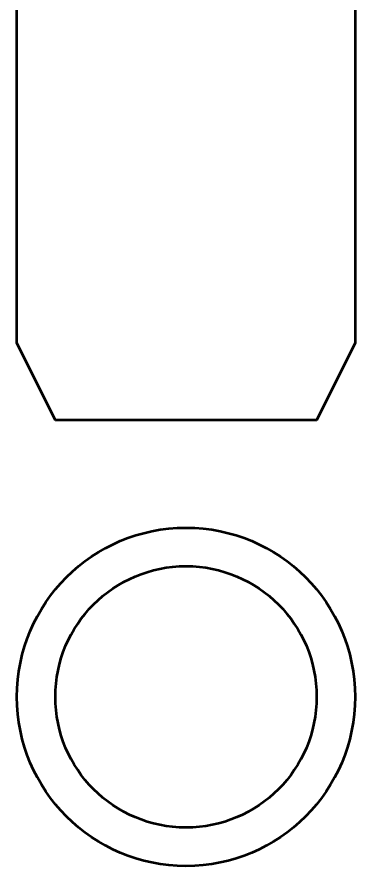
# Model space of a CAD drawing. Header units: centimetres. Extents: x -23.8 to 24.1, y -26.5 to 28.7.
# Drawn here: x -5.5 to 5.5, y -26.5 to 1.11 of the extents above; entities that cross this region are included whole.
import ezdxf

# ---------------------------------------------------------------- set-up
doc = ezdxf.new("R2010")
doc.units = ezdxf.units.CM
doc.header["$MEASUREMENT"] = 0
doc.layers.add('Layer 1', color=7, linetype='Continuous')

msp = doc.modelspace()

# ---------------------------------------------------------------- linework, layer by layer
at = {"layer": 'Layer 1', "lineweight": 53}
for major_axis in [(0, 5.5), (0, 4.25)]:
    msp.add_ellipse((0, -21), major_axis=major_axis, ratio=1, dxfattribs=at)
msp.add_open_spline([(0, -12), (0, -12), (4.25, -12), (4.25, -12), (4.25, -12), (4.25, -12), (5.5, -9.5), (5.5, -9.5), (5.5, -9.5), (5.5, -9.5), (5.5, 4.5), (5.5, 4.5), (5.5, 4.5), (5.5, 4.5), (4.25, 7.5), (4.25, 7.5), (4.25, 7.5), (4.25, 7.5), (4.25, 9), (4.25, 9), (4.25, 9), (4.25, 9), (0, 9), (0, 9), (0, 9), (0, 9), (-4.25, 9), (-4.25, 9), (-4.25, 9), (-4.25, 9), (-4.25, 7.5), (-4.25, 7.5), (-4.25, 7.5), (-4.25, 7.5), (-5.5, 4.5), (-5.5, 4.5), (-5.5, 4.5), (-5.5, 4.5), (-5.5, -9.5), (-5.5, -9.5), (-5.5, -9.5), (-5.5, -9.5), (-4.25, -12), (-4.25, -12), (-4.25, -12), (-4.25, -12), (0, -12), (0, -12)], degree=3, knots=[0, 0, 0, 0, 0.07692308, 0.07692308, 0.07692308, 0.07692308, 0.15384615, 0.15384615, 0.15384615, 0.15384615, 0.23076923, 0.23076923, 0.23076923, 0.23076923, 0.30769231, 0.30769231, 0.30769231, 0.30769231, 0.38461538, 0.38461538, 0.38461538, 0.38461538, 0.46153846, 0.46153846, 0.46153846, 0.46153846, 0.53846154, 0.53846154, 0.53846154, 0.53846154, 0.61538462, 0.61538462, 0.61538462, 0.61538462, 0.69230769, 0.69230769, 0.69230769, 0.69230769, 0.76923077, 0.76923077, 0.76923077, 0.76923077, 0.84615385, 0.84615385, 0.84615385, 0.84615385, 1, 1, 1, 1], dxfattribs=at)

doc.saveas('drawing.dxf')
